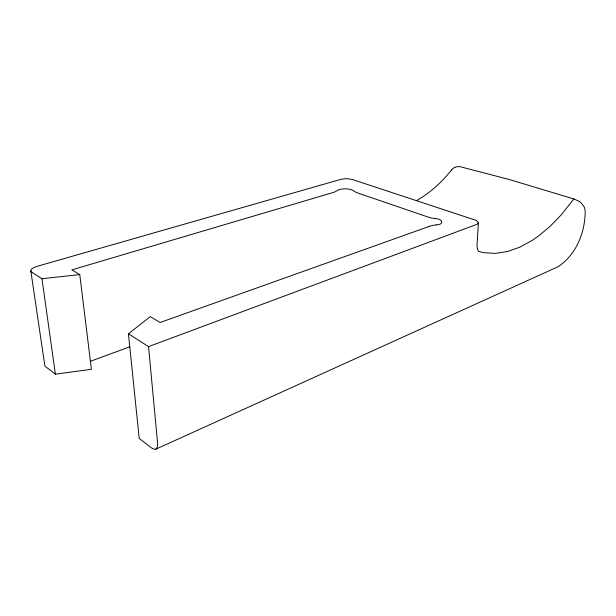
<?xml version="1.0" encoding="UTF-8"?>
<svg xmlns="http://www.w3.org/2000/svg" width="616" height="616" viewBox="0 0 616 616"><rect width="100%" height="100%" fill="white"/><g stroke="black" fill="none" stroke-linecap="round" stroke-linejoin="round"><path stroke-width="0.92" d="M435.327 218.611A38.361 38.361 0 0 1 428.105 217.071L357.395 192.877A18.757 18.757 0 0 1 356.448 192.523L351.929 189.844L347.447 188.919A26.349 26.349 0 0 0 343.012 188.919L338.985 189.69L334.842 191.899A20.213 20.213 0 0 1 332.879 192.585L71.864 269.877L79.772 274.59L91.399 369.3L55.386 374.158L45.599 366.651A2.818 2.818 0 0 1 44.829 365.696L30.815 270.886L31.324 269.385L32.787 268.137L37.022 266.358L340.702 179.402L344.96 178.748A26.781 26.781 0 0 1 347.524 178.74L352.475 179.533L476.438 220.497L478.401 222.476L477.084 244.298A17.179 17.179 0 0 0 477.1 246.754L477.123 246.993A13.637 13.637 0 0 0 477.223 247.809L477.315 248.294M478.409 222.653L477.808 223.708L476.199 224.601L148.541 346.608L128.436 333.803L150.273 316.632L160.106 322.499L429.337 226.372M579.017 201.278L573.873 198.953L561.222 214.876L550.165 226.288L538.423 236.113L532.355 240.317L520.012 247.101L507.646 251.505L495.549 253.384L484.022 252.706L478.563 251.428L478.208 250.858A8.709 8.709 0 0 1 477.423 248.741L477.369 248.548M451.605 169.931C441.818 182.097 430.161 192.993 416.47 200.631M454.777 167.444L454.508 167.575A8.878 8.878 0 0 0 451.643 169.885M155.848 449.164L555.686 267.814A30.284 30.284 0 0 0 558.997 266.05C576.476 254.115 585.192 232.009 585.177 211.342A11.204 11.204 0 0 0 584.461 207.769L584.222 207.169A11.812 11.812 0 0 0 583.891 206.491L581.358 203.126A15.269 15.269 0 0 0 579.795 201.817L579.256 201.44M455.093 167.306L455.709 167.075A9.656 9.656 0 0 1 460.26 166.736L509.055 179.449L573.873 198.953M90.413 361.292L129.776 346.831M436.259 224.871C444.729 224.755 442.481 218.518 435.32 218.649M31.94 272.341L41.965 278.732L79.772 274.59M41.965 278.732L55.386 374.158M128.436 333.803L139.208 438.423L152.26 448.425L155.163 449.38A2.195 2.195 0 0 0 156.01 449.072L157.334 447.101L157.642 443.659L148.541 346.608M30.8 270.886A1.794 1.794 0 0 0 31.316 271.825A3.334 3.334 0 0 0 31.94 272.341M429.321 226.326A31.97 31.97 0 0 1 436.267 224.917"/></g></svg>
